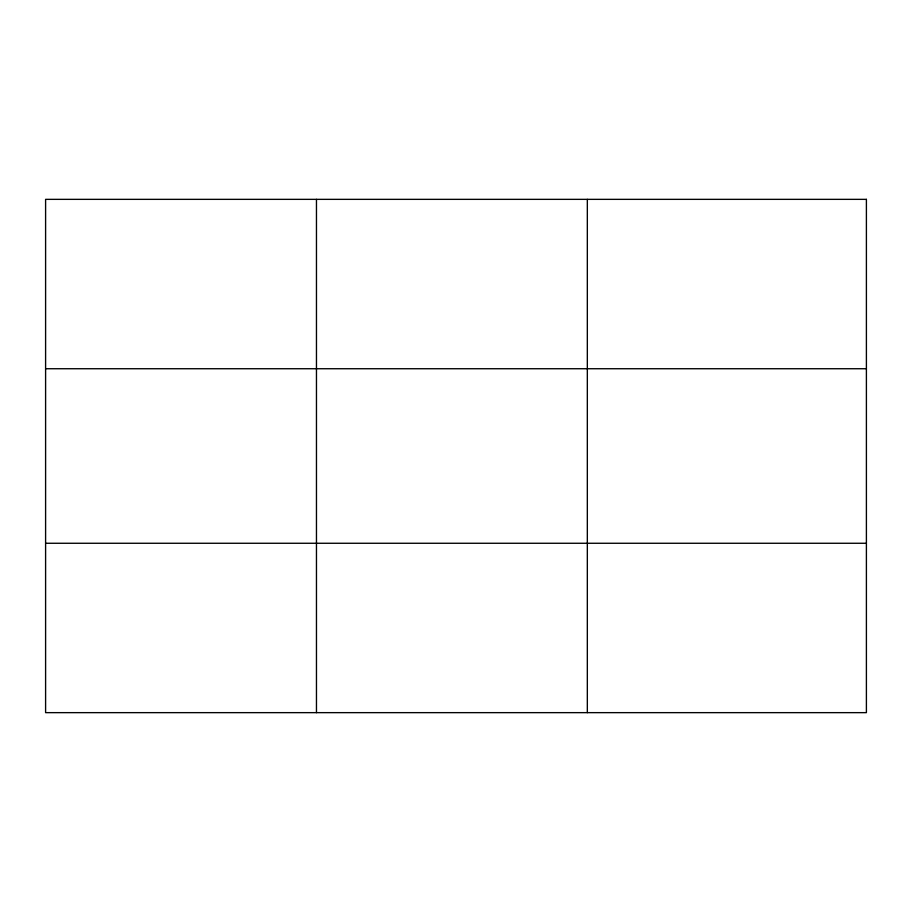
<?xml version="1.0" encoding="UTF-8"?>
<svg xmlns="http://www.w3.org/2000/svg" width="912" height="912" viewBox="0 0 912 912"><rect width="100%" height="100%" fill="white"/><g stroke="black" fill="none" stroke-linecap="round" stroke-linejoin="round"><path stroke-width="1.37" d="M316.464 199.352L316.464 712.648M587.328 199.352L587.328 712.648M45.6 368.733L866.4 368.733M45.6 543.267L866.4 543.267M866.4 199.352L866.4 712.648L45.6 712.648L45.6 199.352L866.4 199.352"/></g></svg>
